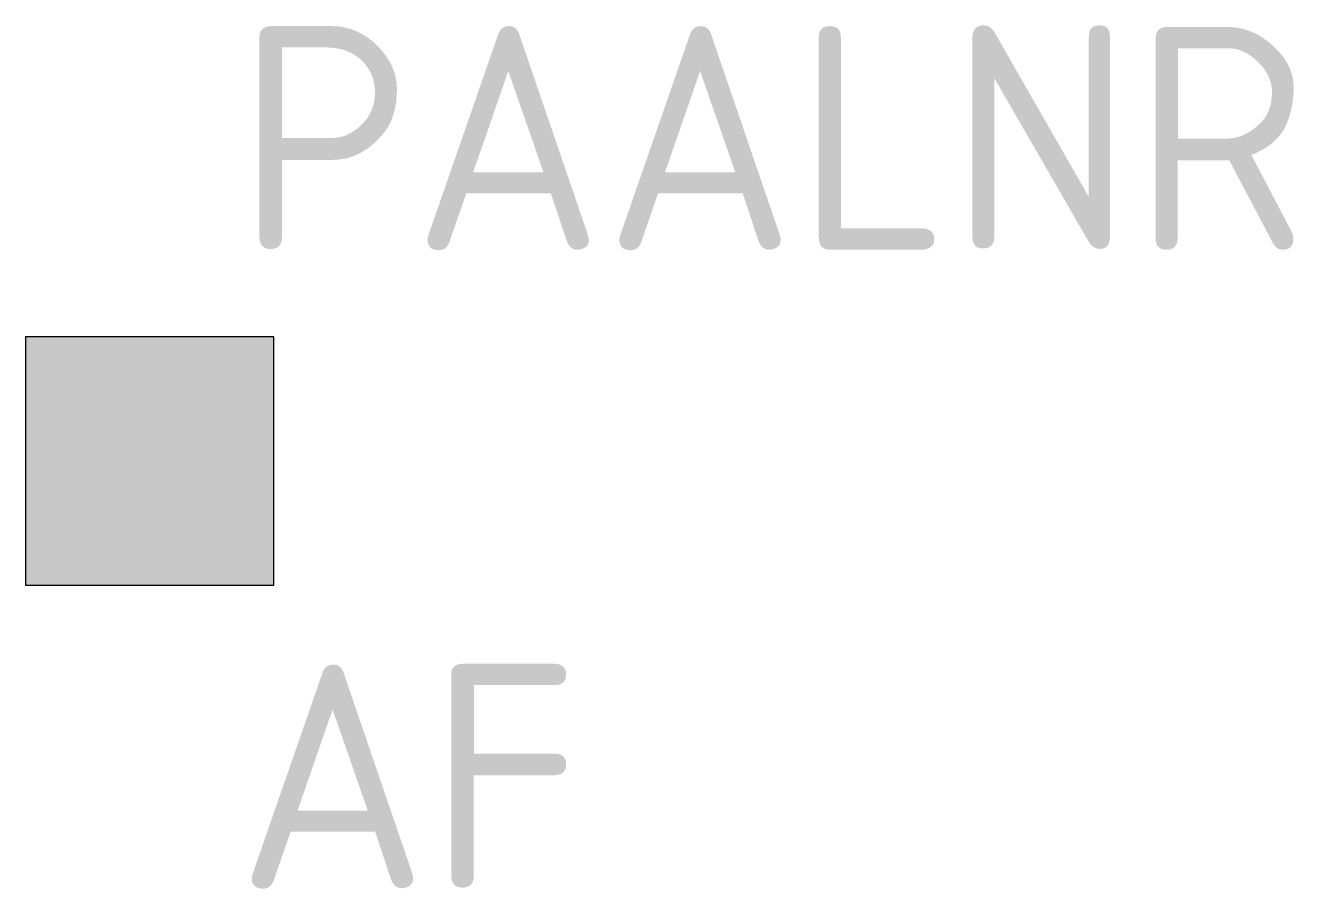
# Model space of a CAD drawing. Extents: x -1 to 9.2, y -3.4 to 3.5.
import ezdxf

# ---------------------------------------------------------------- set-up
doc = ezdxf.new("R2010")
doc.units = 0
doc.header["$LTSCALE"] = 0.2
doc.layers.get('0').update_dxf_attribs({"linetype": 'CONTINUOUS'})
doc.styles.add('NLCS-ISO', font='NLCS-ISO.ttf')

msp = doc.modelspace()

# ---------------------------------------------------------------- hatches: boundary and pattern name
h = msp.add_hatch(color=256)
h.dxf.hatch_style = 1
h.paths.add_polyline_path([(-1, 1), (-1, -1), (1, -1), (1, 1)])

# ---------------------------------------------------------------- linework, layer by layer
at = {"flags": 128}
msp.add_lwpolyline([(-1, 1), (-1, -1), (1, -1), (1, 1), (-1, 1)], dxfattribs=at)

# ---------------------------------------------------------------- texts
at = {"style": 'NLCS-ISO'}
for tag, p in [('PAALNR', (0.7, 1.7)), ('AF', (0.7, -3.438))]:
    msp.add_attdef(tag, p, '', height=1.8, dxfattribs=at)

doc.saveas('drawing.dxf')
